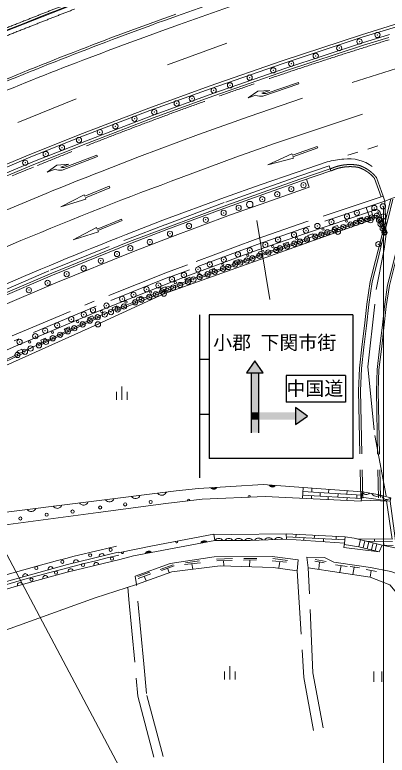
# Model space of a CAD drawing. Units: millimetres, scale not verified. Extents: x 40000 to 680001, y 20000 to 380001.
# Drawn here: x 139088 to 174483, y 239325 to 309633 of the extents above; entities that cross this region are included whole.
import ezdxf
from ezdxf.enums import TextEntityAlignment as Align

# ---------------------------------------------------------------- set-up
doc = ezdxf.new("R2010")
doc.units = ezdxf.units.MM
doc.header["$LTSCALE"] = 1000
doc.header["$PDMODE"] = 32
doc.header["$PDSIZE"] = 500
doc.linetypes.add('CHAIN', pattern=[18.5, 12, -1.5, 3.5, -1.5])
doc.linetypes.add('DASHED', pattern=[7.5, 6, -1.5])
for name, color, linetype, lineweight in [('M-BGD', 7, 'Continuous', 13), ('M-BMK', 2, 'CHAIN', 13), ('M-BMK-ROW', 1, 'Continuous', 13), ('M-STR-HTXT', 7, 'Continuous', 13), ('M-STR-STRC', 7, 'Continuous', 25), ('名称未設定-7', 2, 'CHAIN', 13)]:
    doc.layers.add(name, color=color, linetype=linetype, lineweight=lineweight)
doc.styles.add('ＭＳ ゴシック', font='')
doc.styles.get('ＭＳ ゴシック').set_extended_font_data('MS Gothic')

msp = doc.modelspace()

# ---------------------------------------------------------------- hatches: boundary and pattern name
at = {"layer": 'M-STR-STRC'}
for points in [[(161909, 276767), (161113, 275629), (161568, 275629), (162250, 275629), (162705, 275629)], [(162250, 275629), (161568, 275629), (161568, 271876), (162250, 271876)], [(165776, 272331), (165776, 271876), (165776, 271193), (165776, 270738), (166914, 271534)], [(162250, 271876), (161568, 271876), (161568, 271193), (162250, 271193)], [(165776, 271876), (162250, 271876), (162250, 271193), (165776, 271193)], [(162250, 271193), (161568, 271193), (161568, 269942), (162250, 269942)]]:
    msp.add_hatch(color=256, dxfattribs=at).paths.add_polyline_path(points)

# ---------------------------------------------------------------- linework, layer by layer
at = {"layer": 'M-BGD'}
for p, q in [((176737, 309192), (172040, 307744)), ((172114, 307505), (176810, 308953)), ((164588, 305024), (172114, 307505)), ((172141, 306975), (174698, 307757)), ((172215, 306736), (174649, 307481)), ((153595, 304873), (159229, 306932)), ((172141, 306975), (164836, 304571)), ((164588, 305024), (157657, 302605)), ((157926, 302161), (164836, 304571)), ((171163, 303211), (175982, 304714)), ((162676, 301917), (166086, 303069)), ((162966, 302173), (166038, 303211)), ((166086, 303069), (166038, 303211)), ((157573, 302841), (151833, 300780)), ((151918, 300545), (157657, 302605)), ((161253, 301753), (162199, 302389)), ((162199, 302389), (163337, 302457)), ((162580, 302201), (163337, 302457)), ((139372, 299399), (144935, 301644)), ((152164, 300085), (157926, 302161)), ((152248, 299850), (158011, 301925)), ((161253, 301753), (162011, 302009)), ((161351, 299985), (166423, 301715)), ((151828, 300778), (145526, 298367)), ((145615, 298134), (151918, 300545)), ((145913, 297666), (152164, 300085)), ((146004, 297433), (152254, 299852)), ((161351, 299985), (156553, 298260)), ((172135, 300188), (166815, 298431)), ((140600, 296138), (145615, 298134)), ((156553, 298260), (150933, 296165)), ((163763, 297399), (166815, 298431)), ((145913, 297666), (140813, 295659)), ((160099, 296106), (163763, 297399)), ((165478, 296299), (167836, 297128)), ((165527, 296158), (167886, 296987)), ((167836, 297128), (167886, 296987)), ((173586, 297194), (172634, 296884)), ((134322, 293500), (140600, 296138)), ((143583, 294895), (146952, 296165)), ((143865, 295162), (146899, 296306)), ((146952, 296165), (146899, 296306)), ((150933, 296165), (147382, 294800)), ((154905, 294179), (160099, 296106)), ((165428, 296441), (163144, 295399)), ((165577, 296016), (163144, 295399)), ((165428, 296441), (165478, 296299)), ((165527, 296158), (165577, 296016)), ((170736, 296290), (171694, 296587)), ((140813, 295659), (134605, 293061)), ((142168, 294682), (143091, 295351)), ((143091, 295351), (144226, 295458)), ((143478, 295176), (144226, 295458)), ((165914, 294684), (168785, 295661)), ((142168, 294682), (142916, 294965)), ((162414, 293492), (165914, 294684)), ((166189, 294020), (169069, 294993)), ((169069, 294993), (169133, 294804)), ((162705, 292798), (166189, 294020)), ((166809, 294019), (167065, 293261)), ((145742, 292407), (148057, 293352)), ((145799, 292268), (148113, 293213)), ((148057, 293352), (148113, 293213)), ((159026, 292289), (162414, 293492)), ((145685, 292546), (143456, 291393)), ((145685, 292546), (145742, 292407)), ((159242, 291570), (162705, 292798)), ((159309, 291381), (162772, 292610)), ((145855, 292129), (143456, 291393)), ((145799, 292268), (145855, 292129)), ((153163, 290116), (159026, 292289)), ((159584, 290630), (163038, 291855)), ((153470, 289419), (159242, 291570)), ((153539, 289231), (159312, 291382)), ((153822, 288483), (159584, 290630)), ((172991, 290985), (166807, 288912)), ((171650, 290270), (172120, 290429)), ((172120, 290429), (172200, 290192)), ((172991, 290985), (173128, 290514)), ((173502, 290614), (173128, 290514)), ((173502, 290614), (173128, 290514)), ((173502, 290614), (173624, 290493)), ((173624, 290493), (173502, 290614)), ((174373, 288837), (173624, 290493)), ((174373, 288837), (173624, 290493)), ((173783, 290949), (174373, 288837)), ((146924, 289290), (149239, 290234)), ((146981, 289151), (149295, 290095)), ((149239, 290234), (149295, 290095)), ((149683, 288771), (153163, 290116)), ((171730, 290033), (171650, 290270)), ((146867, 289429), (144638, 288276)), ((147037, 289012), (144638, 288276)), ((146867, 289429), (146924, 289290)), ((146981, 289151), (147037, 289012)), ((149999, 288094), (153470, 289419)), ((150070, 287907), (153541, 289232)), ((169302, 289472), (169772, 289632)), ((169383, 289235), (169302, 289472)), ((169772, 289632), (169852, 289395)), ((150364, 287163), (153822, 288483)), ((166807, 288912), (162139, 287277)), ((166954, 288675), (167424, 288834)), ((167035, 288438), (166954, 288675)), ((167424, 288834), (167504, 288597)), ((174237, 288775), (174373, 288837)), ((142602, 285101), (149999, 288094)), ((142677, 284916), (150074, 287908)), ((164606, 287879), (165076, 288039)), ((164686, 287643), (164606, 287879)), ((165076, 288039), (165156, 287802)), ((142986, 284178), (150364, 287163)), ((162139, 287277), (155697, 284895)), ((162257, 287084), (162727, 287243)), ((162338, 286847), (162257, 287084)), ((162727, 287243), (162807, 287006)), ((159921, 286238), (160387, 286408)), ((160006, 286003), (159921, 286238)), ((160387, 286408), (160472, 286173)), ((157590, 285392), (158056, 285562)), ((158056, 285562), (158142, 285327)), ((136930, 282678), (142602, 285101)), ((137008, 282494), (142680, 284917)), ((155697, 284895), (154040, 284268)), ((157675, 285157), (157590, 285392)), ((137330, 281762), (142986, 284178)), ((154040, 284268), (146565, 281300)), ((155257, 284536), (155661, 284692)), ((155348, 284303), (155257, 284536)), ((155661, 284692), (155725, 284716)), ((155725, 284716), (155811, 284481)), ((152947, 283630), (153408, 283813)), ((153039, 283398), (152947, 283630)), ((153408, 283813), (153500, 283580)), ((125399, 282710), (151108, 234310)), ((150642, 282716), (151103, 282899)), ((150734, 282484), (150642, 282716)), ((151103, 282899), (151195, 282667)), ((148337, 281803), (148798, 281986)), ((148798, 281986), (148890, 281753)), ((146565, 281300), (139165, 278177)), ((148429, 281570), (148337, 281803)), ((146034, 280845), (146482, 281057)), ((146141, 280619), (146034, 280845)), ((146482, 281057), (146589, 280831)), ((143793, 279783), (144241, 279996)), ((144241, 279996), (144348, 279770)), ((143900, 279557), (143793, 279783)), ((141552, 278722), (142000, 278934)), ((141659, 278496), (141552, 278722)), ((142000, 278934), (142107, 278708)), ((139165, 278177), (133654, 275750)), ((139347, 277677), (139759, 277873)), ((139759, 277873), (139866, 277647)), ((139312, 277661), (139347, 277677)), ((139418, 277435), (139312, 277661)), ((149262, 273084), (149262, 274334)), ((148762, 273834), (148762, 273084)), ((149762, 273834), (149762, 273084)), ((134475, 261920), (154431, 264436)), ((154432, 264437), (154434, 264437)), ((166489, 264753), (166417, 263729)), ((166462, 264364), (172063, 264011)), ((167325, 264310), (167329, 264691)), ((168889, 264211), (168926, 264572)), ((170639, 264101), (170674, 264442)), ((166436, 264009), (172035, 263686)), ((167296, 263960), (167281, 263688)), ((168125, 264259), (168112, 263913)), ((168881, 263868), (168869, 263611)), ((169810, 264153), (169782, 263816)), ((170665, 263765), (170642, 263525)), ((171611, 264040), (171607, 263711)), ((172048, 263841), (174755, 263455)), ((153431, 263223), (147021, 262374)), ((147021, 262374), (137098, 261060)), ((165792, 260019), (165835, 260305)), ((167555, 259924), (167593, 260207)), ((164893, 260067), (170450, 259769)), ((166587, 259976), (166541, 259732)), ((168444, 259876), (168416, 259593)), ((169643, 260093), (169619, 259813)), ((171943, 259793), (171786, 259121)), ((172362, 259687), (172198, 259016)), ((172505, 259652), (174995, 259614)), ((172745, 259591), (172572, 258921)), ((173133, 259494), (173002, 258812)), ((173288, 259860), (173288, 259640)), ((174133, 259627), (174155, 259257)), ((173506, 259400), (173352, 258723)), ((174085, 259258), (175060, 259240)), ((148901, 258598), (144107, 257433)), ((144107, 257433), (136136, 255211)), ((149058, 257916), (144059, 256703)), ((152916, 256969), (154139, 257400)), ((155228, 257443), (156735, 257591)), ((155311, 257604), (156644, 257781)), ((155899, 257509), (156004, 256998)), ((158272, 257930), (159778, 257991)), ((158276, 257781), (159745, 257823)), ((158926, 257799), (158947, 257308)), ((160840, 257855), (162070, 257887)), ((160857, 258015), (162103, 258016)), ((161430, 257870), (161380, 257225)), ((163538, 257794), (164922, 257655)), ((163602, 257992), (165007, 257823)), ((164278, 257720), (164188, 257106)), ((167600, 257735), (168491, 257579)), ((167637, 257898), (168667, 257708)), ((168047, 257657), (167996, 257037)), ((169557, 257395), (170662, 257251)), ((144059, 256703), (139926, 255567)), ((150772, 256290), (151917, 256707)), ((153017, 256863), (154248, 257317)), ((153606, 257080), (153773, 256667)), ((170101, 257324), (169995, 256704)), ((170978, 257254), (171839, 257113)), ((171354, 257193), (171208, 256480)), ((172484, 256955), (173477, 256776)), ((172955, 256870), (172849, 256236)), ((150802, 256115), (152031, 256561)), ((151388, 256327), (151565, 255875)), ((139926, 255567), (136017, 254444)), ((146733, 254256), (149676, 255226)), ((146732, 254256), (123159, 245797)), ((159519, 246522), (159519, 247772)), ((159019, 247272), (159019, 246522)), ((160019, 247272), (160019, 246522)), ((173224, 247287), (173224, 246287)), ((173974, 246287), (173974, 247287))]:
    msp.add_line(p, q, dxfattribs=at)
at = {"layer": 'M-BGD', "linetype": 'DASHED'}
for p, q in [((168973, 295277), (169069, 294993)), ((173291, 294080), (173917, 292336)), ((173467, 294179), (174105, 292404)), ((159142, 291852), (162604, 293081)), ((153365, 289700), (159137, 291851)), ((174105, 292404), (166838, 290001)), ((174262, 291929), (166995, 289526)), ((174105, 292404), (174265, 291944)), ((174373, 288837), (174265, 291944)), ((149892, 288374), (153363, 289699)), ((166838, 290001), (161948, 288284)), ((173176, 290372), (167034, 288279)), ((167003, 289529), (162114, 287812)), ((142489, 285379), (149886, 288372)), ((161948, 288284), (155517, 285899)), ((174182, 287371), (174373, 288837)), ((162122, 287815), (155691, 285430)), ((173442, 283545), (174182, 287371)), ((155517, 285899), (153611, 285201)), ((136812, 282954), (142484, 285377)), ((153611, 285201), (146196, 282249)), ((155689, 285429), (153783, 284731)), ((153796, 284736), (146381, 281784)), ((172644, 276206), (173442, 283545)), ((138823, 279133), (146196, 282249)), ((146391, 281788), (139018, 278672)), ((139517, 277315), (134001, 274743)), ((172644, 276206), (173309, 269691)), ((173309, 269691), (174382, 263957)), ((149824, 255275), (149931, 254121)), ((151341, 247987), (150640, 255544))]:
    msp.add_line(p, q, dxfattribs=at)
at = {"layer": 'M-BGD'}
for points in [[(172036, 307743), (164508, 305260), (157575, 302841)], [(158009, 301924), (164916, 304334), (172220, 306737)], [(145523, 298366), (140506, 296370), (134223, 293730), (128066, 291027)], [(134702, 292831), (140907, 295428), (146005, 297433)], [(162771, 292609), (166254, 293831), (169133, 294804)], [(163038, 291855), (166514, 293075), (167065, 293261)], [(100481, 259170), (111431, 265568), (118394, 269125), (119814, 269724), (129411, 272838), (133938, 274879), (139453, 277451), (146718, 280892), (154187, 283852), (155749, 284458), (162244, 286816), (166986, 288421), (173139, 290511)], [(154434, 264437), (156563, 264655), (162687, 265017), (166489, 264753), (172091, 264337), (172015, 263458), (162874, 263901), (156889, 263633), (153431, 263223)], [(172091, 264337), (173591, 264069), (174836, 263774), (174755, 263455), (172023, 263554)], [(171629, 259872), (174954, 259848), (174422, 263467)], [(174755, 263455), (175372, 258998), (174010, 259273)], [(149058, 257917), (150362, 258270), (158106, 259725), (158000, 260307), (152182, 259213), (148914, 258541)], [(158000, 260307), (159721, 260274), (164885, 260358), (164899, 259854), (161470, 259720), (158106, 259725)], [(164885, 260358), (170483, 260046), (170411, 259444), (164899, 259854)], [(170411, 259444), (170354, 259061), (173720, 258629), (174010, 259273), (171330, 259947), (170483, 260046)], [(170394, 259328), (171786, 259121), (173720, 258629)], [(149676, 255226), (150640, 255544), (150514, 256331), (153853, 257524), (158051, 258148), (163549, 258188), (166016, 257877), (165916, 256817)], [(166972, 257111), (166835, 258131), (168518, 258109), (169395, 257645), (171831, 257316), (172899, 257162), (174823, 256783), (175285, 256625), (175367, 256478), (176677, 255531), (177555, 253331), (178642, 250611), (179965, 247287), (181313, 243997), (181584, 243317)]]:
    msp.add_lwpolyline(points, dxfattribs=at)
at = {"layer": 'M-BGD', "linetype": 'DASHED'}
for points in [[(162605, 293081), (166091, 294304), (168973, 295277)], [(174832, 292166), (174357, 290212), (173872, 288263), (173379, 286298), (172866, 284301), (172545, 282158), (172321, 280108), (172079, 278108), (171847, 276065), (171769, 273935), (171980, 263745)], [(175007, 292123), (174532, 290169), (174046, 288219), (173553, 286254), (173042, 284265), (172723, 282135), (172500, 280087), (172258, 278087), (172027, 276052), (171950, 273933), (172160, 263748)], [(176464, 291766), (175989, 289811), (175501, 287856), (175007, 285885), (174514, 283966), (174211, 281943), (173990, 279916), (173748, 277912), (173524, 275939), (173450, 273922), (173660, 263779)], [(176639, 291723), (176163, 289768), (175676, 287812), (175181, 285841), (174691, 283931), (174390, 281919), (174169, 279895), (173927, 277891), (173703, 275926), (173630, 273920), (173840, 263783)], [(174237, 288775), (173498, 290406), (173457, 290447), (173166, 290369)], [(167034, 288279), (162294, 286674), (155800, 284317)], [(155803, 284318), (154241, 283713), (146777, 280755), (139518, 277316)], [(150640, 255544), (154010, 256752), (158598, 257319), (163647, 257149), (165916, 256817), (166556, 246695), (167469, 241670)], [(168407, 241928), (167423, 247154), (166972, 257111), (172849, 256236), (174743, 255511), (176326, 253600), (178824, 248535), (180976, 243095)], [(149931, 254121), (150784, 244927), (152353, 238953)], [(153202, 239205), (151602, 245168), (151341, 247987)]]:
    msp.add_lwpolyline(points, dxfattribs=at)
at = {"layer": 'M-BGD'}
for centre, radius in [((161422, 291620), 300), ((173600, 290827), 100), ((170609, 290033), 100), ((168381, 289284), 100), ((165865, 288406), 100), ((163597, 287630), 100), ((161227, 286793), 100), ((158863, 285907), 100), ((156590, 285043), 100), ((154346, 284201), 100), ((152001, 283298), 100), ((149656, 282357), 100), ((147348, 281455), 100), ((145059, 280498), 100), ((142680, 279482), 100), ((140501, 278565), 100), ((147201, 262843), 150), ((149582, 263137), 150), ((152008, 263374), 150), ((142124, 262164), 150), ((144579, 262461), 150), ((139620, 261800), 150), ((148195, 258830), 150), ((146255, 258309), 150), ((148319, 257980), 150), ((143611, 257687), 150), ((145573, 257382), 150), ((141141, 257096), 150), ((142997, 256661), 150), ((140675, 256001), 150)]:
    msp.add_circle(centre, radius, dxfattribs=at)
for centre, radius, start, end in [((297974, -94197), 428464, 107.13156, 109.56981), ((309460, -122111), 457754, 107.47697, 109.76835), ((279626, -40745), 376442, 109.88082, 111.71711), ((280614, -43338), 374928, 109.67342, 112.85109), ((280614, -43339), 374729, 109.67343, 112.85108), ((254926, 15202), 315335, 111.30866, 113.8571), ((279207, -43694), 373731, 109.4698, 112.64115), ((162473, 302896), 1000, 242.50906, 281.70403), ((162806, 302647), 500, 243.0986, 288.6716), ((170726, 289110), 6833, 93.08942, 106.50276), ((170824, 292245), 3718, 53.20697, 97.20681), ((298004, -87056), 410489, 111.5266, 115.1912), ((143347, 295867), 1000, 244.49393, 283.6889), ((143688, 295630), 500, 245.08347, 290.65647), ((273426, -29655), 344841, 110.10232, 115.54312), ((173372, 290632), 519, 37.57015, 137.19012), ((173894, 289925), 238, 291.46514, 117.24522), ((295847, -83095), 399560, 111.45768, 113.47181), ((157989, 264907), 333, 213.62461, 333.14367), ((157989, 264907), 273, 221.27956, 325.48872), ((157989, 264907), 213, 235.29481, 311.47347), ((163570, 265124), 333, 206.27102, 325.79008), ((163570, 265124), 273, 213.92597, 318.13512), ((163570, 265124), 213, 227.94122, 304.11987), ((148090, 263861), 472, 215.25992, 339.11495), ((150570, 264173), 472, 215.25992, 339.11495), ((153050, 264486), 472, 215.25992, 257.89132), ((153050, 264486), 472, 257.89132, 313.21527), ((153050, 264486), 472, 313.21527, 339.11495), ((172511, 264552), 471, 207.10236, 312.66609), ((173448, 264377), 471, 206.05648, 311.62021), ((174449, 264111), 513, 194.3462, 319.02139), ((143129, 263235), 472, 215.25992, 339.11495), ((145609, 263548), 472, 215.25992, 339.11495), ((140649, 262922), 472, 215.25992, 339.11495), ((157082, 259362), 333, 40.88559, 160.40465), ((157082, 259362), 273, 48.54054, 152.7497), ((157082, 259362), 213, 62.55579, 138.73445), ((158481, 259440), 471, 37.11908, 142.68281), ((159429, 259438), 471, 37.11908, 142.68281), ((160377, 259436), 471, 37.11908, 142.68281), ((161333, 259445), 471, 38.70267, 144.2664), ((162283, 259472), 471, 39.10126, 144.66499), ((163231, 259505), 471, 39.27291, 144.83665), ((164179, 259541), 471, 39.46856, 145.0323), ((193194, 65935), 198289, 102.94706, 106.77359), ((193194, 65935), 197389, 102.94706, 113.37226), ((147342, 258219), 250, 13.66209, 193.66209), ((151826, 258374), 333, 40.88559, 160.40465), ((151826, 258374), 273, 48.54054, 152.7497), ((151826, 258374), 213, 62.55579, 138.73445), ((144913, 257629), 250, 13.66209, 193.66209), ((146832, 257376), 250, 13.64502, 193.64502), ((142498, 256984), 250, 15.57633, 195.57633), ((144402, 256786), 250, 13.64502, 193.64502), ((140090, 256313), 250, 15.57633, 195.57633), ((141989, 256134), 250, 15.36454, 195.36454), ((139579, 255467), 250, 16.03107, 196.03107)]:
    msp.add_arc(centre, radius, start, end, dxfattribs=at)
at = {"layer": 'M-BGD', "linetype": 'DASHED'}
for centre, radius, start, end in [((279626, -40745), 376642, 109.88082, 111.71711), ((279621, -40733), 375929, 109.88078, 111.71714), ((254926, 15202), 315535, 111.30866, 113.85656), ((254932, 15187), 314851, 111.30871, 113.85702), ((170965, 290933), 4481, 78.94401, 115.03582), ((170655, 291915), 3611, 38.84221, 71.1044), ((170965, 290933), 4281, 78.94375, 115.03607), ((170655, 291915), 3411, 39.39953, 71.10452)]:
    msp.add_arc(centre, radius, start, end, dxfattribs=at)
at = {"layer": 'M-BGD'}
for centre, major_axis in [((161366, 263834), (7, -152)), ((155615, 263482), (18, -151)), ((154464, 259642), (-28, 149)), ((149314, 258623), (-31, 149))]:
    msp.add_ellipse(centre, major_axis=major_axis, ratio=0.680557, start_param=1.570796, end_param=4.712389, dxfattribs=at)
for p in [(173555, 307718), (171850, 307097), (169923, 306470), (167690, 305731), (165362, 304983), (163656, 304362), (161408, 303668), (159543, 302939), (157988, 302448), (155918, 301670), (154473, 301218), (152346, 300394), (150471, 299761), (148649, 299049), (147170, 298486), (145188, 297739), (143566, 297025), (142029, 296416), (140079, 295583), (165368, 293080), (166525, 293458), (164035, 292595), (162611, 292120), (158940, 290827), (160364, 291302), (171602, 290832), (173257, 291286), (174078, 291448), (157240, 290164), (170662, 290490), (172592, 290231), (173018, 290386), (173494, 290541), (173709, 290155), (174119, 290485), (155640, 289582), (167849, 289578), (169182, 289964), (170317, 289471), (171004, 289709), (171521, 289872), (172028, 290045), (173858, 289763), (153839, 288840), (165626, 288744), (166756, 289143), (168220, 288751), (168801, 288975), (169491, 289189), (174049, 289356), (174226, 288956), (151923, 288057), (164111, 288279), (166197, 288083), (166854, 288304), (167633, 288562), (150067, 287468), (162902, 287790), (164291, 287451), (164954, 287637), (165659, 287894), (148799, 286920), (160298, 286879), (161422, 287263), (162324, 286748), (163182, 287060), (163938, 287298), (147265, 286275), (157622, 285930), (158953, 286390), (160040, 285929), (160527, 286106), (161120, 286297), (161670, 286504), (145631, 285551), (156509, 285450), (158084, 285230), (158885, 285515), (159368, 285684), (144017, 285007), (154024, 284521), (155165, 284924), (156662, 284731), (157421, 284994), (142205, 284175), (152740, 283930), (154800, 283978), (155555, 284284), (156074, 284492), (140429, 283485), (151609, 283568), (153107, 283356), (153688, 283580), (154144, 283740), (149293, 282651), (150376, 283045), (151129, 282580), (151875, 282846), (152492, 283089), (147801, 282021), (149459, 281929), (150532, 282332), (145649, 281163), (146520, 281592), (147636, 281173), (148233, 281402), (148857, 281661), (144457, 280729), (146214, 280587), (146962, 280915), (141973, 279627), (143122, 280144), (144741, 279871), (145537, 280235), (141033, 279112), (142693, 278915), (143396, 279246), (144130, 279575), (139546, 278570), (141387, 278248), (142048, 278576), (140057, 277634), (140593, 277947), (139344, 277331)]:
    msp.add_point(p, dxfattribs=at)
at = {"layer": 'M-BMK'}
msp.add_lwpolyline([(140878, 295179), (140535, 295039), (140193, 294898), (139851, 294757), (139509, 294616), (139167, 294475), (138825, 294333)], dxfattribs=at)
at = {"layer": 'M-BMK-ROW', "color": 30}
for points in [[(77415, 276262), (80277, 278446), (81871, 282025), (83843, 286453), (85542, 290267), (85905, 290162), (90170, 288882), (101172, 295372), (101364, 300283), (115659, 298428), (115676, 298617), (116443, 298549), (123725, 301970), (133831, 306359), (145955, 311165), (155471, 314655), (160565, 316448), (165702, 318117), (171213, 319904), (174533, 323478)], [(177993, 293400), (174265, 291930), (172499, 291346), (172680, 290794), (172899, 290129)], [(172899, 290129), (169799, 289028), (153258, 283152), (146990, 280240), (137288, 275929), (128243, 271661), (124263, 270441), (119931, 268395), (103452, 259562), (93757, 253168)]]:
    msp.add_lwpolyline(points, dxfattribs=at)
at = {"layer": 'M-BMK-ROW'}
for centre in [(172899, 290129), (169799, 289028), (173645, 287846), (153258, 283152), (146990, 280240)]:
    msp.add_circle(centre, 250, dxfattribs=at)
for p in [(172899, 290129), (169799, 289028), (173645, 287846), (153258, 283152), (146990, 280240)]:
    msp.add_point(p, dxfattribs=at)
at = {"layer": 'M-STR-HTXT'}
for p, q in [((174143, 291423), (174143, 215116)), ((162094, 290085), (163313, 282611))]:
    msp.add_line(p, q, dxfattribs=at)
at = {"layer": 'M-STR-STRC'}
for p, q in [((156650, 281148), (156650, 265678)), ((157560, 281148), (157560, 267498)), ((171210, 281148), (157560, 281148)), ((171210, 281148), (171210, 267498)), ((156650, 276939), (157560, 276939)), ((161909, 276767), (161113, 275629)), ((162705, 275629), (161909, 276767)), ((161113, 275629), (162705, 275629)), ((161568, 275629), (161568, 269942)), ((162250, 275629), (162250, 269942)), ((164872, 275395), (164872, 272847)), ((170514, 275395), (164872, 275395)), ((170514, 275395), (170514, 272847)), ((170514, 272847), (164872, 272847)), ((166914, 271534), (165776, 272331)), ((165776, 272331), (165776, 270738)), ((156650, 271707), (157560, 271707)), ((165776, 270738), (166914, 271534)), ((171210, 267498), (157560, 267498))]:
    msp.add_line(p, q, dxfattribs=at)
at = {"layer": '名称未設定-7'}
msp.add_arc((292376, -75024), 400002, 107.11151, 112.25584, dxfattribs=at)

# ---------------------------------------------------------------- texts
at = {"layer": 'M-STR-STRC', "style": 'ＭＳ ゴシック'}
msp.add_text('小郡 下関市街', height=1320, dxfattribs=at).set_placement((157940, 277451), align=Align.BOTTOM_LEFT)
msp.add_text('中国道', height=1320, dxfattribs=at).set_placement((167602, 274152), align=Align.MIDDLE_CENTER)

doc.saveas('drawing.dxf')
